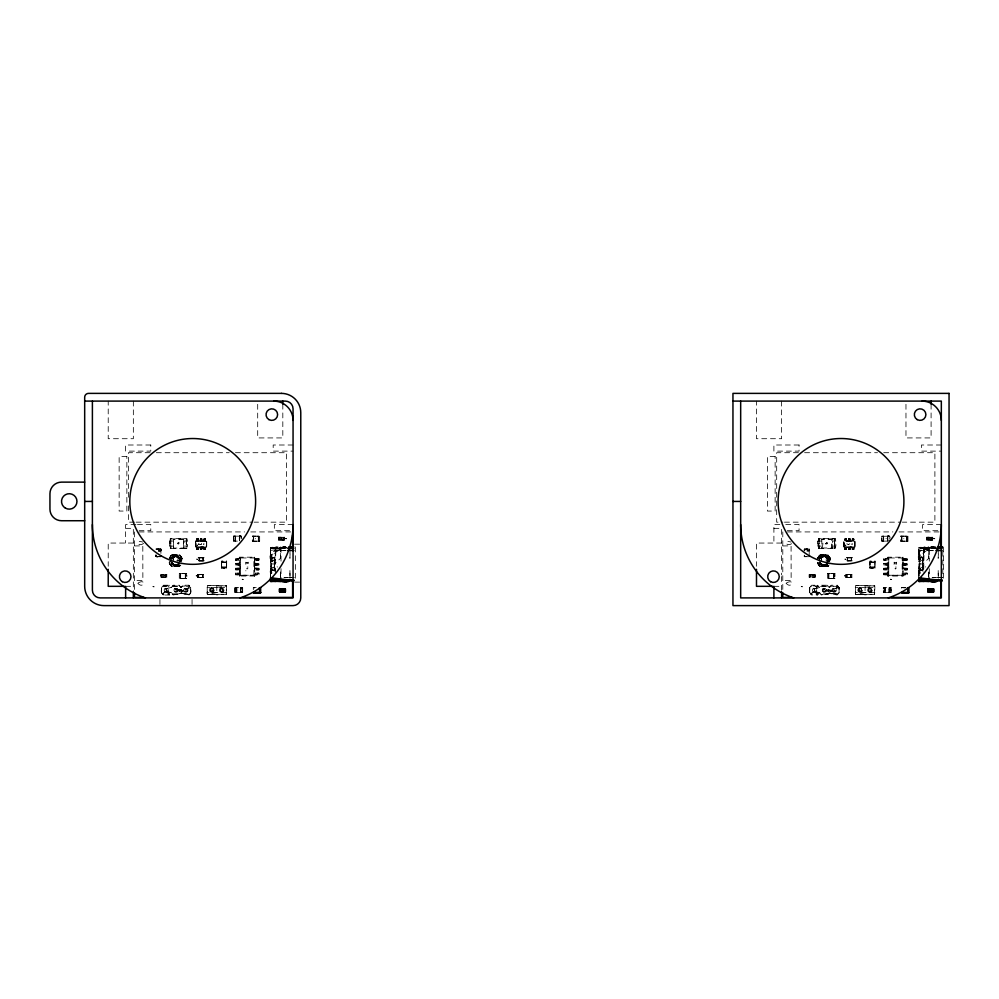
<?xml version="1.0" encoding="UTF-8"?>
<svg xmlns="http://www.w3.org/2000/svg" width="999" height="999" viewBox="0 0 999 999"><rect width="100%" height="100%" fill="white"/><g stroke="black" fill="none" stroke-linecap="round" stroke-linejoin="round"><path stroke-width="0.75" stroke-dasharray="5 3.75" d="M165.797 577.31L165.797 574.525L165.797 577.31L161.925 577.31L161.938 574.525L165.797 574.525M173.302 560.764L172.14 554.982L169.855 557.23M186.963 541.046L186.938 538.561L170.317 538.561L173.539 539.123L173.651 547.989L170.317 548.588L186.925 548.588L186.963 546.091M195.542 547.115L195.542 541.008L206.681 541.008L206.681 547.115L195.542 547.127L195.542 541.008L206.681 541.008L206.681 547.115L195.542 547.115L196.016 546.64M200.337 539.223L200.349 538.636C204.296 539.148 199.313 538.598 200.349 540.684L201.873 540.684L201.885 539.847L201.885 538.661L200.349 538.636C198.714 541.633 204.196 540.721 200.349 540.971M205.544 540.684L205.557 538.661L204.021 538.686L204.021 540.684L205.544 540.684L205.557 539.847L205.557 538.661L204.021 538.636C202.397 541.633 207.867 540.721 204.021 540.971M206.281 546.728L206.681 541.008M239.648 568.144L238.174 568.294L238.174 569.83L235.439 569.817L235.439 568.306L239.648 568.144L239.648 569.967L235.402 569.817L235.414 568.294L238.624 568.306L238.624 569.817L239.648 569.967M239.648 563.236L235.439 563.399L235.439 564.91L239.648 565.072L239.648 563.236L235.439 563.399L235.402 564.91L238.174 564.922L238.174 563.386M235.439 558.503L235.402 560.002L239.648 560.164L237.312 560.014L237.325 558.491L239.648 558.254L235.414 558.503L237.325 558.491M235.439 574.725L235.439 573.214L239.635 573.201L239.648 574.875L235.414 574.725L235.414 573.214L238.561 573.214L238.624 574.725L239.648 574.875L239.635 573.201L236.85 573.214L236.85 574.725L235.439 574.725L238.174 574.737L239.635 573.201M239.71 576.011L239.71 557.18L254.67 557.192L254.683 576.011L239.685 576.036L239.685 557.18L240.459 557.966L240.472 575.249L239.685 576.036L240.472 575.249L240.459 557.966L239.71 557.18M241.134 536.288L239.435 536.163L241.171 536.226L241.171 538.673C244.043 535.114 236.214 536.338 241.171 536.226L241.184 541.133M242.657 587.662L240.784 587.699L242.657 587.662L242.657 592.594L242.657 587.662L236.563 587.699L236.588 592.507L236.825 591.358M253.883 575.262L253.896 557.966L254.67 557.192L254.658 576.023L253.883 575.249L240.472 575.249L253.883 575.262L254.683 576.011M258.941 574.725L258.916 573.214L254.708 573.051L257.043 573.201L257.03 574.725L254.708 574.962L258.941 574.725L257.03 574.725M258.916 569.817L258.916 568.306L254.708 568.156L254.708 569.979L258.916 569.817L254.708 569.979M254.708 565.084L258.916 564.91L258.916 563.399L254.708 563.249L254.708 565.084L258.916 564.91L258.941 563.411L256.181 563.386L256.181 564.922M258.916 560.014L258.916 558.503L254.708 558.341L254.72 560.014L258.916 560.014L258.941 558.503L256.181 558.491L254.82 560.014L258.941 560.027L255.794 560.014L255.732 558.503L254.708 558.341L254.82 560.014M274.151 570.604L272.402 570.554L271.416 566.508L270.542 569.929L271.803 572.976L270.629 573.763L271.491 573.463L270.604 559.54L271.516 559.515L271.516 554.82L270.604 554.807L270.542 547.727L280.432 546.89L280.507 558.341L274.4 564.11L274.9 571.153M270.592 576.098L270.592 573.513L271.803 572.976L270.492 571.99L270.542 569.929L272.215 569.892M270.579 575.861L270.592 573.513L271.516 573.488L271.516 554.82M281.019 561.151L281.019 548.951L270.579 548.439L270.592 554.795L274.4 557.467L274.4 560.726L270.604 559.54L270.604 568.768M279.545 540.059L279.558 537.275L283.416 537.275L283.404 540.072L279.545 540.059L279.558 537.275M814.085 574.525L814.073 577.31L810.214 577.31L810.214 574.525L814.085 574.525L814.073 577.31M821.578 560.764L820.416 554.982L818.131 557.23M834.502 539.11L834.502 548.064L835.214 548.588L835.251 546.091L835.214 548.588L818.593 548.588L819.118 548.051C824.1 551.273 824.113 535.901 819.118 539.098L818.593 538.561L835.201 538.561L835.251 541.046M843.818 547.115L843.818 541.008L854.957 541.008L854.957 547.115L843.818 547.127L843.818 541.008L854.957 541.008L854.957 547.115L843.818 547.115L844.305 546.64M846.49 538.661L846.49 539.847L844.942 539.972L844.942 539.31L846.478 538.686L846.478 540.684L846.49 538.661L844.954 538.636C843.331 541.633 848.788 540.721 844.954 540.971M850.161 538.661L850.161 539.847L848.613 539.972L848.626 538.686C853.371 538.411 846.603 542.732 850.149 540.684L850.161 538.661L848.626 538.636L848.626 540.971M854.557 546.728L854.557 541.408L843.818 541.008M883.715 574.725L883.715 573.214L887.911 573.201L887.924 574.875L883.69 574.725L883.69 573.214L886.837 573.214L886.912 574.725L887.924 574.875L887.911 573.201L885.126 573.214L885.126 574.725L883.715 574.725L886.45 574.737L887.911 573.201M887.924 568.144L886.45 568.294L886.45 569.83L883.715 569.817L883.715 568.306L887.924 568.144L887.924 569.967L883.69 569.817L883.69 568.294L886.9 568.306L886.912 569.817L887.924 569.967M887.924 563.236L883.715 563.399L883.715 564.91L887.924 565.072L887.924 563.236L883.715 563.399L883.69 564.91L886.45 564.922L886.45 563.386M883.715 558.503L883.69 560.002L887.924 560.164L885.589 560.014L885.601 558.491L887.924 558.254L883.69 558.503L885.601 558.491M887.986 576.011L887.986 557.18L902.946 557.192L902.959 576.011L902.946 557.192L902.172 557.966L902.172 575.262L902.934 576.023L887.974 576.036L887.961 557.18L888.748 557.966L888.748 575.249L887.974 576.036L888.748 575.249L888.748 557.966L887.986 557.18M887.587 536.163L889.447 536.226L887.711 536.163L889.447 536.226L889.447 538.673C892.319 535.114 884.49 536.338 889.447 536.226L889.46 541.133M884.902 592.37A8.629 8.629 0 0 0 884.902 587.887L884.839 592.594L890.933 592.594L890.933 587.662C886.338 589.572 892.656 582.892 890.921 592.569L889.06 592.557M907.229 574.725L907.192 573.214L902.984 573.051L905.319 573.201L905.306 574.725L902.984 574.962L907.229 574.725L905.306 574.725M907.192 569.817L907.192 568.306L902.984 568.156L902.984 569.979L907.192 569.817L902.984 569.979M902.984 565.084L907.192 564.91L907.192 563.399L902.984 563.249L902.984 565.084L907.192 564.91L907.229 563.411L904.457 563.386L904.47 564.922M905.306 560.014L907.192 560.014L907.192 558.503L902.984 558.341L902.996 560.014L907.192 560.014L907.229 558.503L904.457 558.491L903.096 560.014L902.984 558.341L905.319 558.491L905.306 560.014L902.996 560.014M918.855 578.471L918.868 573.513L919.792 573.488L919.792 568.781L918.88 568.768L919.792 554.82L918.88 554.807L918.855 548.439L929.295 548.951L929.295 561.151M918.868 576.098L918.868 573.513L919.792 573.488L919.792 554.82M927.821 540.059L927.834 537.275L931.692 537.275L931.692 540.072L927.821 540.059L927.834 537.275M233.566 541.133L233.579 536.201L235.439 536.163L233.591 536.226L233.591 541.121L235.252 541.183L233.566 541.133L235.414 541.183M241.071 592.557L235.04 592.594L236.788 592.632L235.052 592.569L235.04 587.662L236.726 587.624L235.102 587.762L235.052 592.569L236.913 592.557M887.886 541.108L881.842 541.133L881.855 536.201L883.728 536.238M885.002 592.632L883.316 592.594L885.064 592.632L883.341 592.569L883.328 587.662L885.002 587.624L883.378 587.762L883.341 592.569L885.201 592.557M918.868 573.513L918.868 575.986M185.677 573.401L185.664 578.409L180.282 578.421L180.295 573.426L185.677 573.401L185.677 578.421M186.226 539.11L186.226 548.064L186.938 548.588L183.591 548.001L183.629 539.11L186.938 538.561L186.226 547.964M196.666 548.276L198.214 548.151L198.202 549.487L196.678 549.438C195.03 546.803 200.175 546.853 196.678 547.44L196.666 549.462L198.202 549.487L198.202 547.152M196.666 540.971L196.678 538.686L198.214 538.661L198.364 540.971L196.666 540.971L198.364 540.971M198.751 544.393L198.551 544.118M202.547 574.375L202.535 577.447L198.701 577.459L198.714 574.388L202.547 574.375L202.547 577.459L198.701 577.459L198.689 574.375L202.547 574.375L202.547 577.459M198.764 544.293L198.464 543.743M199.188 560.789L199.201 557.729L203.034 557.717L203.034 560.801L199.188 560.789L199.176 557.704L203.034 557.717L203.034 560.801L199.188 560.789L199.176 557.704M200.349 547.44C199.138 550.149 203.047 550.137 201.873 547.44L200.349 547.44L200.337 548.888L201.873 549.487C203.509 546.478 198.027 547.402 201.873 547.152M203.022 560.789L203.034 557.717M204.008 548.276L205.557 548.151L205.544 549.487L204.021 549.438C202.372 546.803 207.517 546.853 204.021 547.44L204.008 549.462L205.544 549.487L205.544 547.152M253.296 541.183L253.309 536.176L258.704 536.163L258.704 541.183L253.296 541.183L253.296 536.163M258.679 541.171L258.704 536.163M270.579 578.471L270.592 573.513L270.692 575.824M828.558 578.421L828.571 573.426L833.953 573.401L833.953 578.421L828.558 578.421L828.558 573.401M834.502 547.964L835.201 538.561L831.905 539.11L831.867 548.001L835.214 548.588M833.94 578.409L833.953 573.401M819.692 587.537L818.431 586.388L810.751 586.388L809.689 587.537L809.739 592.694L810.751 593.868L814.734 591.108L819.692 592.719L821.428 595.029L829.295 593.344L838.036 593.868L839.048 592.694L839.073 587.562L837.162 585.227L831.23 585.227L829.295 587.624L827.372 585.227L821.428 585.227L819.692 587.537L813.361 588.898L813.361 591.358L811.051 594.255L811.625 595.029L817.569 595.029L819.305 592.719L820.554 593.868L828.233 593.868M844.942 548.276L846.49 548.151L846.478 549.487L844.954 549.438C843.306 546.803 848.451 546.853 844.954 547.44L844.942 549.462L846.478 549.487L846.478 547.152M846.852 543.706L846.927 544.03M846.977 577.459L846.99 574.388L850.823 574.375L850.823 577.459L846.977 577.459L846.965 574.375L850.823 574.375L850.823 577.459L846.977 577.459L846.965 574.375M847.464 560.789L847.477 557.729L851.31 557.717L851.323 560.801L847.464 560.789L847.464 557.704L851.31 557.717L851.323 560.801L847.464 560.789L847.464 557.704M848.613 548.276L850.161 548.151L850.149 549.487L848.626 549.438C846.977 546.803 852.122 546.853 848.626 547.44L848.613 549.462L850.149 549.487L850.149 547.152M850.811 577.447L850.823 574.375M851.298 560.789L851.31 557.717M852.297 548.276L853.833 548.151L853.82 549.487L852.297 549.438C850.649 546.803 855.793 546.853 852.297 547.44L852.284 549.462L853.82 549.487L853.833 547.152M852.297 540.971L852.297 538.686L853.833 538.661L853.983 540.971L852.297 540.971L853.983 540.971L852.297 540.684L852.284 539.223M901.573 541.183L901.597 536.176L906.98 536.163L906.98 541.183L901.573 541.183L901.573 536.163M906.955 541.171L906.98 536.163M270.592 575.986L270.604 573.501M178.259 589.56L177.685 591.096L178.259 589.56L178.996 591.096L177.984 590.446L178.259 589.56L177.535 591.096L178.259 589.86M199.8 544.205L200.487 544.592L199.862 544.418M240.784 592.557L242.632 592.569L242.607 587.737L240.909 587.624L242.632 587.674L240.971 587.624M270.741 554.57L271.803 555.232L270.542 556.855L272.34 557.754L272.302 561.438L271.353 560.976L270.542 556.855L271.803 555.232L270.492 554.283L270.542 547.727L286.051 547.24M826.548 589.56L825.811 591.096L826.548 589.56L825.961 591.096L826.548 589.56L827.272 591.096L826.26 590.446M848.076 544.205L848.763 544.592L847.427 544.08M890.846 592.532L890.883 587.737M919.018 554.57L920.079 555.232L918.818 556.855L920.616 557.754L920.579 561.438L919.629 560.976L918.818 556.855L920.079 555.232L918.78 554.283L918.83 547.727L928.708 546.89L928.783 558.341L922.689 564.11L923.176 571.153M198.202 540.684L198.214 538.661L196.666 539.31L196.678 540.684L198.202 540.684L198.214 538.661L198.214 539.847L196.666 539.972L196.666 539.223M205.544 549.487L205.544 547.44L204.021 547.44M237.325 568.294L237.312 569.83L238.624 569.817M237.325 563.399L237.312 564.922L239.648 565.072M257.03 569.83L257.043 568.294L254.708 568.156M257.03 564.922L257.043 563.399L254.708 563.249M257.03 560.014L257.043 558.491L255.732 558.503M839.073 587.562L839.098 592.719L839.098 587.537L832.966 588.898L832.966 591.358L835.426 591.358L835.426 588.898L837.162 585.227L838.036 586.388L835.426 588.898L832.966 588.898L839.098 587.537M848.613 539.223L848.626 540.684L850.311 540.971L848.626 540.047L848.626 540.921L850.161 540.184M853.82 549.487L853.833 547.44L852.297 547.44M885.601 568.294L885.589 569.83L886.912 569.817M885.601 563.399L885.589 564.922L887.924 565.072M905.306 569.83L905.319 568.294L902.984 568.156M905.306 564.922L905.319 563.399L902.984 563.249M196.678 538.686L198.202 539.235M237.325 573.176L237.312 574.725L238.624 574.725M821.428 541.046L817.869 541.046L817.819 546.091L821.428 546.091M828.321 561.301L826.673 556.743L823.164 555.894L819.767 557.991M844.954 538.686L844.954 540.684L846.64 540.971L844.942 540.047L844.954 540.921L846.49 540.184M853.833 539.235L852.297 538.686L852.297 539.972L853.833 539.847L853.833 538.661L853.833 540.684L853.833 539.235L852.309 539.235M885.601 573.176L885.589 574.725L886.912 574.725M280.419 577.472L280.507 569.967M290.035 548.838L289.91 558.341L290.16 551.411M928.695 577.472L928.783 569.967M938.311 548.838L938.186 558.341L938.436 551.411M172.715 594.455L179.67 594.255L180.594 593.019L189.76 593.868L190.772 592.694L190.797 587.562L188.886 585.227L182.942 585.227L181.019 587.624L179.083 585.227L173.152 585.227L171.416 587.537L169.293 585.227L163.349 585.227L161.613 587.537L161.413 592.719L163.349 595.029L169.293 595.029L171.029 592.719L173.152 595.029L181.019 593.344L189.323 594.455L181.019 593.344L173.152 595.029M280.407 576.935L280.482 571.366M809.764 587.562L809.689 592.719L811.625 595.029C808.666 592.619 808.541 587.612 811.625 585.227L817.569 585.227L818.144 586.001L811.188 585.801M928.683 576.935L928.77 571.366M170.267 541.046L170.305 538.561L171.016 547.877L170.317 548.576L170.317 538.561M200.349 539.36L201.885 539.847M216.795 587.375L226.498 585.926L207.342 585.402L207.342 594.505L226.323 594.318L226.598 587.375L226.398 585.626L207.255 585.589L207.18 594.28L226.323 594.318M226.249 594.505L226.398 585.626M865.072 587.375L874.774 585.926L855.619 585.402L855.619 594.505L874.6 594.318L874.874 587.375L874.674 585.626L855.531 585.589L855.469 594.28L874.6 594.318M874.525 594.505L874.674 585.626M210.752 591.033L213.249 591.308L210.539 591.308L210.539 588.598L213.249 588.598L213.249 591.308C208.466 593.069 212.899 586.201 206.993 587.375L226.598 587.375M212.987 591.108L213.249 588.598L210.539 588.598M220.554 591.033L220.342 588.598L220.342 591.308L223.039 591.308L223.039 588.598L220.342 588.598L220.542 591.046L223.039 591.308L220.342 591.308L222.839 591.133L223.039 588.598L222.789 591.108M859.028 591.033L861.525 591.308L858.815 591.308L858.815 588.598L861.525 588.598L861.525 591.308C856.742 593.069 861.175 586.201 855.269 587.375L874.874 587.375M859.202 588.985L859.028 591.046L861.313 591.133L861.525 588.598L858.815 588.598M871.066 588.811L871.116 591.133C867.057 593.881 869.43 584.715 868.618 591.308L871.328 591.308L871.328 588.598L869.005 588.985C872.402 586.55 872.239 593.493 868.818 591.046L869.005 588.985M920.491 569.892L918.83 569.929L920.079 572.976L918.905 573.763L920.079 572.976L918.78 571.99L919.692 566.508L920.678 570.554L922.689 570.441L922.676 558.004L918.818 556.855L920.579 561.438L918.905 561.488L920.616 557.754L922.664 557.942M804.245 550.948L804.307 549.088L809.215 549.075L809.19 555.107M205.557 539.847L204.008 539.972L204.008 539.223M883.728 541.108L881.842 541.133M239.598 536.426A8.629 8.629 0 0 0 239.598 540.909L239.66 536.213L241.184 536.201L239.348 536.163M240.784 592.632L242.657 592.594C239.897 593.781 239.872 586.488 242.632 587.674M887.886 536.426A8.641 8.641 0 0 0 887.886 540.909L887.924 536.301M889.06 592.632L890.933 592.594C888.173 593.768 888.148 586.475 890.933 587.662L889.06 587.624L890.921 587.674M274.388 557.942L272.34 557.754L270.617 561.488L271.441 558.628L270.542 556.855L274.4 558.004M918.905 561.488L919.717 558.628M245.816 564.36L245.841 564.06M270.604 554.807L270.579 548.439L281.019 548.988L271.516 554.895L270.604 554.807L270.741 551.323L275.761 551.323L275.824 548.863L270.579 548.576L270.567 554.408M894.093 564.36L894.13 564.06M919.892 569.53C919.929 579.907 915.009 564.722 922.689 570.117L922.689 563.96L919.792 563.96L919.792 567.32L922.689 567.432L922.689 557.467L918.868 554.795L918.855 548.439L929.295 548.988L919.792 554.895L918.88 554.807L918.855 548.439L929.295 548.951L918.855 550.412M171.491 557.991L175.562 555.781L179.545 557.667L180.532 560.639L182.08 558.965L180.032 555.257L171.678 555.082L169.218 558.341L171.478 555.144L179.808 555.169L182.018 558.453L180.782 561.063L182.018 558.229L179.108 554.969L172.14 554.982L170.417 556.418M199.151 544.08L199.151 543.968M818.268 557.317L819.767 555.144L828.084 555.169L830.256 559.115L829.058 561.063L830.294 558.229L827.384 554.969L820.416 554.982L818.693 556.418M918.868 554.795L919.018 551.323L924.038 551.323L924.1 548.863L923.688 573.114M196.666 548.888L198.214 548.901L198.202 547.44L196.678 547.44M204.021 548.888L205.557 548.888M844.954 548.888L846.49 548.901L846.478 547.44L844.954 547.44M848.626 548.888L850.161 548.901L850.149 547.44L848.626 547.44M850.149 539.348L848.626 539.36M852.297 548.888L853.833 548.888M817.894 557.654L819.954 555.082L827.484 555.207A6.581 6.581 0 0 1 830.094 558.503L830.032 558.416M203.409 544.293L203.958 543.631L203.896 544.517M852.172 544.517L852.234 543.631L851.685 544.293M896.215 564.572L895.878 564.085M236.85 564.91L236.95 563.399L238.624 563.399L238.624 564.91M238.174 568.294L236.95 568.306L236.85 569.817L235.439 569.817M257.405 560.002L257.505 558.503M255.732 563.399L255.732 564.91L257.405 564.91L257.505 563.399L258.941 563.411M257.405 569.817L257.505 568.306L258.941 568.306L258.941 569.83L255.732 569.817L255.732 568.306M885.126 564.91L885.239 563.399L886.9 563.399L886.912 564.91M886.45 568.294L885.239 568.306L885.126 569.817L883.715 569.817M904.008 558.503L904.07 560.014L905.681 560.002L905.781 558.503M904.008 563.399L904.008 564.91L905.681 564.91L905.781 563.399L907.192 563.399M905.681 569.817L905.781 568.306L907.229 568.306L907.217 569.83L904.008 569.817L904.008 568.306M180.782 561.063L181.955 558.441L179.108 554.969M829.058 561.063L830.231 558.441L827.384 554.969L830.356 558.965C828.596 563.186 826.036 551.473 820.891 556.88L819.417 558.99M177.435 543.431C177.073 543.294 177.822 543.743 177.385 543.831M275.249 554.195L275.886 548.039L270.617 547.502L275.874 546.89L274.4 564.11L275.012 571.266M825.711 543.431C825.062 542.944 826.523 543.931 825.574 543.918M923.538 554.195L924.162 548.039L918.893 547.502L924.15 546.89L922.689 564.11L923.288 571.266M210.926 588.985L210.739 591.046L213.037 591.133L212.987 588.811M275.412 573.114L275.824 548.863L281.019 548.951L270.567 550.412L286.051 550.486M201.498 544.38L201.748 544.018M849.774 544.38L849.749 543.543M171.141 558.99L172.602 556.88L176.398 556.006L178.396 556.743L179.608 558.503L180.045 561.301L179.296 557.367C177.397 554.645 172.477 556.143 171.778 557.604C174.338 554.233 180.307 555.993 180.544 560.227L178.047 556.368L179.595 557.742L180.507 561.201M828.308 561.376L827.572 557.367C825.674 554.645 820.753 556.143 820.054 557.604C822.614 554.233 828.583 555.993 828.82 560.227L826.323 556.368L827.871 557.742L828.783 561.201M245.816 570.566L245.879 570.904M828.046 566.308L819.729 566.271L817.582 562.325L818.318 564.547L820.416 566.483L827.397 566.47L829.17 564.959M179.196 590.347C181.381 588.274 179.221 591.995 179.508 590.996M827.472 590.347C829.657 588.274 827.497 591.995 827.784 590.996M197.552 545.117L196.965 545.866M845.241 545.866L845.117 545.054L846.016 545.267L845.017 545.329M160.964 577.385L160.964 574.45L161.713 574.487L161.713 577.347L160.964 577.385L160.964 574.45M161.938 574.525L166.771 574.45L166.771 577.385L161.713 577.347M278.584 540.147L278.584 537.2L284.39 537.2L284.39 540.147L278.584 540.147L278.783 538.174M809.24 577.385L809.24 574.45L815.047 574.45L815.047 577.385L809.24 577.385L809.24 574.45M926.86 540.147L926.86 537.2L932.666 537.2L932.666 540.147L926.86 540.147L926.86 537.2M235.14 536.376L235.102 541.096L235.127 536.263L233.579 536.201L233.654 541.058M271.803 563.136L271.803 563.024M883.416 540.958L883.366 536.213L881.855 536.201L881.867 541.121L883.591 541.183L881.867 541.121M920.091 563.211L920.079 563.024M280.507 558.341L280.382 548.001L275.949 547.764L274.4 564.11L277.46 567.057M928.783 558.341L928.658 548.001L924.225 547.764L922.689 564.11L925.736 567.057M220.342 590.284L220.379 589.485M275.374 553.746L275.761 551.323L274.213 554.832L274.213 573.476M923.65 553.746L924.038 551.323L922.489 554.832L922.489 573.476M183.192 589.972L183.117 591.083L182.043 590.721L183.117 591.083L183.429 590.322L182.218 591.058M831.468 589.972L831.393 591.083L830.319 590.721L831.393 591.083L831.705 590.322L830.494 591.058M180.07 589.572L180.457 591.096L179.258 590.809L180.457 589.56M828.346 589.572L828.733 591.096L827.534 590.809L828.733 589.56M241.171 536.226L239.66 536.213L239.66 541.133L235.152 541.108L235.09 536.213L233.591 536.226L235.314 536.163L233.629 536.313M236.726 591.957L236.563 587.662L236.825 588.898M240.971 588.299L240.796 589.51C241.97 584.153 238.948 594.442 242.632 592.569M883.528 541.183L883.366 536.213L881.867 536.226L881.93 541.058M887.786 536.838L887.949 541.133M884.877 592.469L884.839 587.674L883.328 587.662L883.403 592.519L885.151 592.632L883.341 592.569L884.877 592.532L884.877 587.787M884.877 587.724L883.328 587.662L889.41 587.699L889.247 592.632M239.51 536.838L239.335 538.049L239.635 536.301M889.247 588.299L889.073 589.51L889.372 587.787A8.641 8.641 0 0 0 889.347 592.37M180.457 591.096L179.258 590.809L179.395 590.034M828.733 591.096L827.534 590.809L827.671 590.034M197.677 545.579L197.203 544.967M270.392 558.366L271.516 556.056L270.392 558.366L271.516 558.366L270.629 557.205M270.392 572.252L271.516 569.942L270.392 572.252L271.516 572.252L270.629 571.103M918.668 558.366L919.792 556.056L918.668 558.366L919.792 558.366L918.905 557.205M918.668 572.252L919.792 569.942L918.668 572.252L919.792 572.252L918.905 571.103M286.351 548.239L283.466 548.051L283.479 546.89L285.789 547.252M931.642 547.452L935.339 547.477L931.755 548.039L931.755 546.89L935.214 547.44L932.204 548.226L935.339 547.914M166.771 577.385L166.771 574.45M284.39 540.147L284.39 537.2M815.047 577.385L815.047 574.45M932.666 540.147L932.666 537.2M271.491 573.463L270.492 571.99L271.516 563.96L274.4 563.96L274.4 570.117L271.516 569.655M919.779 573.463L918.78 571.99L919.692 566.508M182.293 590.921L183.292 590.334M830.569 590.921L831.568 590.334M236.626 592.37L236.613 592.419A8.629 8.629 0 0 0 236.626 587.887L235.04 587.662L236.788 587.624L235.04 587.662L235.127 592.519L236.563 592.594L236.726 588.299M883.403 541.008L883.403 536.263M825.961 556.193L828.483 558.703L828.808 560.963L827.484 558.141L824.462 556.206L820.279 558.254L820.891 556.88L819.967 558.728M222.015 566.957L221.641 568.306L226.648 568.306L226.648 560.976L221.641 560.976L221.641 568.306L221.641 560.976L222.015 562.325M226.261 562.325L226.648 560.976L226.648 568.306L226.261 566.957M870.304 566.957L869.917 568.306L874.937 568.306L874.937 560.976L869.917 560.976L869.917 568.306L869.917 560.976L870.304 562.325M874.55 562.325L874.937 560.976L874.937 568.306L874.55 566.957M887.949 536.201L881.905 536.313M210.539 590.459L210.539 589.847M858.815 590.459L858.815 589.847M271.353 560.976L272.34 557.754L274.325 557.754L274.338 570.529L272.327 570.504L270.492 571.99M919.629 560.976L920.616 557.754L922.601 557.754L922.614 570.529L920.603 570.504L918.78 571.99M885.888 538.498L886.363 538.611M180.207 558.703L178.796 556.967L174.813 555.894L172.677 556.868L171.766 558.591L172.602 556.88L171.94 558.204L176.186 556.206L179.246 558.254L180.544 561.038L180.207 558.703L177.685 556.193M820.042 558.591L820.966 556.868L823.101 555.894L827.871 557.742M903.571 538.748L903.933 538.761M255.294 538.723L255.657 538.761M178.559 543.806L178.084 542.707L178.559 543.806L179.033 542.707L178.609 544.068M826.835 543.806L826.373 542.707L826.835 543.806L827.309 542.707L826.885 544.068M889.385 592.507L889.147 591.358M181.306 560.764L178.684 560.402L181.955 560.739M829.582 560.764L826.96 560.402L830.231 560.739M180.844 560.501L181.169 559.727C183.479 558.541 180.332 555.869 179.171 554.982L171.678 555.082L169.605 557.654M829.12 560.501L830.356 558.965L828.321 555.257L819.954 555.082L817.494 558.341M171.041 559.203L171.778 557.604M819.317 559.203L821.865 556.181L823.838 555.781M169.293 595.029L167.557 591.358L167.557 588.898L169.293 585.227M815.833 588.898L817.569 585.227L819.305 587.537L813.361 588.898L815.833 588.898L815.833 591.358L817.569 595.029M196.666 549.462L196.516 547.152M204.008 549.462L203.858 547.152M844.942 549.462L844.792 547.152M848.613 549.462L848.463 547.152M852.284 549.462L852.135 547.152M143.606 543.406C137.825 547.727 134.902 539.448 142.72 542.045M181.169 559.727L180.644 560.726L181.868 560.551L180.557 560.576L181.593 560.564M829.445 559.727L828.92 560.726L830.144 560.551L828.833 560.576L829.869 560.564M171.641 558.953L172.877 556.668L174.7 555.881M819.917 558.953L821.153 556.668L822.976 555.881M170.28 560.489L171.89 557.592L175.562 555.781M818.556 560.489L820.167 557.592L824.063 555.719L827.334 557.13L828.783 560.077L826.098 556.281L821.353 556.518L819.455 558.553L822.364 555.981M169.98 557.817L171.478 555.182L170.105 556.805M818.256 557.817L819.754 555.182L817.706 557.604M183.379 590.609L182.592 591.133M831.655 590.609L830.868 591.133M156.006 549.075L160.926 549.088L160.989 550.824L160.939 549.075L156.006 549.075L160.889 549.163L160.901 555.107M172.877 556.668L171.553 558.753L173.077 556.518C176.96 551.673 183.192 564.273 179.058 557.13L177.81 556.281L173.077 556.518L171.179 558.553L174.001 556.368M821.153 556.668L819.842 558.753L822.277 556.368M271.353 573.663L271.803 572.976M919.642 573.663L920.079 572.976M177.385 560.302L176.723 560.839M166.571 575.412L166.571 576.423M278.783 539.173L278.584 537.2M809.44 576.423L809.44 575.412M814.847 575.412L814.847 576.423M190.622 592.719C190.334 580.344 192.807 593.269 188.886 595.029L180.594 593.019M827.372 585.227L829.295 587.624L831.23 585.227M828.87 593.019L837.599 594.455L828.87 593.019L827.946 594.255L821.428 595.029M839.048 592.694L837.162 595.029L829.295 593.344L827.946 594.255L820.991 594.455M179.083 585.227L181.019 587.624L182.942 585.227M171.716 563.861L173.701 565.359L176.086 565.659L179.083 563.998L174.4 565.234L171.291 562.937L175.062 565.671L179.008 564.348M819.679 562.537L821.103 564.672L820.304 564.123L819.567 562.937L822.676 565.234L827.372 563.998L823.338 565.671L819.655 563.211L821.103 564.672L824.737 565.621L827.297 564.348M821.927 547.989L831.992 548.001L831.905 539.11L821.927 539.148L831.905 539.11M183.629 548.101L183.629 539.11L173.651 539.148L173.539 548.064L186.401 548.051L186.401 539.098M179.87 563.061L178.184 565.084L173.701 565.359L178.184 565.084L179.895 563.261M828.146 563.061L826.46 565.084C820.753 565.384 827.409 566.296 828.171 563.261M180.045 565.821L179.121 566.47L180.894 564.959M161.089 576.448L161.164 575.412M284.265 538.136L284.265 539.198M928.321 538.136L928.321 539.21L926.985 539.198L926.985 538.136M932.542 538.136L932.542 539.198M163.349 595.029C160.839 593.019 160.177 588.636 162.475 586.388L170.155 586.388M181.019 587.624L182.243 586.176L189.323 585.801M829.295 587.624L830.519 586.176L838.036 586.388L830.519 586.176M181.905 559.165L180.782 560.451L182.018 558.229M830.181 559.165L829.07 560.451L830.294 558.229M171.403 562.537L172.827 564.672L171.366 563.211L172.827 564.672L176.461 565.621L179.832 562.812M821.528 565.059L819.804 563.561L823.388 565.521C831.63 563.124 821.041 568.031 819.804 563.448C821.653 566.62 826.61 566.196 828.109 562.812M169.218 562.487L170.08 561.725L169.218 562.487L169.705 563.998L172.04 566.246A6.581 6.581 0 0 1 169.443 562.949L169.705 562.25M172.39 564.11L171.928 563.161L175.637 565.596L178.184 565.084L174.8 565.634L171.528 563.448L173.239 565.059L176.448 565.609L179.745 563.448L177.859 565.009M828.021 563.448L826.56 564.972L823.076 565.634L819.592 563.049L824.2 565.197L827.01 563.861L823.913 565.084L820.204 563.249L824.362 565.659L826.385 565.059L822.502 564.922L820.204 563.249L820.766 564.135M181.943 559.128L180.881 560.202L181.518 562.012M830.219 559.128L829.158 560.202L829.794 562.012M902.946 557.192L902.172 557.966L888.735 557.966M254.645 557.205L253.883 557.966L240.459 557.966M791.645 543.731C785.714 547.215 783.516 539.622 790.996 542.045M918.88 568.768L918.88 559.54L922.689 560.726M174.887 556.393L176.398 556.006L171.89 557.592L175.774 555.869L177.635 556.356L179.77 558.466L180.107 561.163L179.907 559.715L176.186 556.206L172.502 557.654L176.835 556.193C184.54 564.472 179.733 557.829 176.099 555.794M828.483 558.703L825.087 556.106L820.778 557.654L824.462 556.206L828.296 559.802L828.383 561.163L828.059 558.466L825.923 556.356L821.478 556.53M162.475 593.868L166.321 591.108L171.416 592.719M189.76 586.388L187.15 588.898L184.678 588.898L184.678 591.358L187.15 591.358L187.15 588.898L188.886 585.227L189.76 586.388L182.243 586.176M161.925 577.31L165.672 577.185M279.683 537.412L283.416 537.275M810.214 577.31L810.339 574.65L813.948 574.65M927.959 537.412L931.692 537.275M171.491 557.942L172.677 556.868M819.779 557.942L820.966 556.868M170.28 561.55L169.231 562.999L171.441 566.271L180.082 566.146L171.216 566.196L169.343 562.499M172.752 564.248L175.1 565.521L178.646 564.61L176.823 565.534L173.414 565.147L171.316 563.049L174.488 564.959L176.773 564.959L179.783 562.25L179.895 558.903L179.92 561.7L179.246 558.254L175.836 556.356L179.208 558.141L180.432 560.851M823.076 565.634L819.592 563.049L822.764 564.959L825.049 564.959L828.071 562.25L828.171 558.903L828.196 561.7L828.183 559.715L825.961 556.68L823.164 556.393L820.167 557.592L825.199 555.968L827.459 557.529L828.808 560.639A1.736 1.736 0 0 1 829.832 559.203L829.832 557.454L827.459 554.982M172.839 557.33L172.078 557.979L176.361 556.406L178.933 557.854L180.12 560.726L179.608 558.503M821.116 557.33L820.366 557.979L824.637 556.406L827.222 557.854L828.396 560.726L827.884 558.503L824.387 555.794M175.062 565.671L178.958 563.598M823.338 565.671L827.234 563.598M173.239 565.059L171.528 563.561L174.8 565.634L178.646 564.61M826.136 565.009L827.996 563.548M172.29 558.666L175.399 556.243L178.509 557.442L179.982 560.027M820.566 558.666L823.688 556.243L826.785 557.442L828.258 560.027M176.361 556.406L173.913 556.705L171.94 558.204C174.238 555.332 178.471 556.081 179.895 559.215L179.77 558.466M828.72 560.851L827.484 558.141L824.113 556.356L824.687 556.006L820.216 558.204C822.514 555.332 826.747 556.081 828.171 559.215L824.512 556.356L820.541 557.654L824.525 555.769M240.971 538.211L241.721 538.224M889.247 538.211L889.997 538.224M201.611 544.13L201.473 543.543M819.292 548.064L818.593 548.576L818.593 538.561L819.292 547.877M172.34 564.46L171.291 562.937L172.565 564.497L176.573 565.459L178.896 563.786M820.616 564.46L819.567 562.937L820.841 564.497L824.849 565.459L827.172 563.786M179.645 565.933L179.208 566.246A6.581 6.581 0 0 0 180.057 565.584M827.921 565.933L819.492 566.196L817.981 562.25M827.397 566.47L828.321 565.821M173.289 556.318L175.674 555.968L178.871 557.167L175.549 556.306L172.365 557.767L176.249 555.769M820.654 557.767L822.514 556.48M173.913 556.705L172.39 557.754L174.226 556.48M820.666 557.754L822.189 556.705M185.29 578.034L186.651 578.421L179.308 578.421L179.308 573.401L186.651 573.401L186.651 578.421L179.308 578.421L180.657 578.034M180.657 573.788L179.308 573.401L186.651 573.401L185.29 573.788M253.684 536.55L252.335 536.163L259.665 536.163L259.665 541.183L252.335 541.183L252.335 536.163L259.665 536.163L258.316 536.55M258.316 540.796L259.665 541.183L252.335 541.183L253.684 540.796M833.578 578.034L834.927 578.421L827.584 578.421L827.584 573.401L834.927 573.401L834.927 578.421L827.584 578.421L828.945 578.034M828.945 573.788L827.584 573.401L834.927 573.401L833.578 573.788M901.96 536.55L900.611 536.163L907.941 536.163L907.941 541.183L900.611 541.183L900.611 536.163L907.941 536.163L906.592 536.55M906.592 540.796L907.941 541.183L900.611 541.183L901.96 540.796M177.023 564.91L178.734 563.798L177.023 564.91L173.227 564.51M170.742 556.043L172.04 555.207L180.032 555.257L181.556 559.203A1.736 1.736 0 0 0 180.657 560.726L179.183 557.529L176.923 555.968L171.89 557.592M819.018 556.043L820.316 555.207L828.321 555.257M173.202 556.53L174.088 555.981M179.083 563.998L176.448 565.609L174.4 565.234L177.397 564.71L176.224 565.122M827.372 563.998L824.724 565.609L822.676 565.234L825.299 564.91M174.912 555.931L171.766 557.779L174.912 555.931L179.595 557.742M823.188 555.931L820.042 557.779L821.752 556.231C825.199 552.659 830.519 563.286 827.884 558.503M158.491 556.618C155.195 559.04 156.031 552.509 156.006 556.68L160.939 556.693L156.031 556.668L156.106 555.144M809.215 556.693L804.295 556.68L804.332 555.157L804.295 556.68L806.767 556.618L804.307 556.668L804.245 554.845M826.922 564.61L823.513 565.559L820.004 563.861M178.334 564.672L175.237 565.559L171.928 563.249L175.237 565.559L178.109 564.423M826.61 564.672L823.388 565.521L821.028 564.248M177.697 564.947L174.438 565.584M825.973 564.947L822.714 565.584M179.57 589.835L180.32 589.71M827.846 589.835L828.596 589.71M176.336 565.059L175.237 565.559L177.822 564.522L174.226 564.922M824.612 565.059L822.502 564.922M286.363 547.24L270.542 547.727L280.619 547.927L282.567 546.89L287.262 546.89L283.928 546.316L283.466 548.051L287.063 547.477L283.366 547.452M918.843 554.408L918.83 547.727L928.895 547.927L930.843 546.89L936.812 546.89M175.674 555.968L173.801 556.73L176.224 556.356M820.753 563.161L822.764 564.959L826.697 564.173L828.296 559.802L826.136 556.83L827.147 557.167L823.963 555.968L822.077 556.73L824.512 556.356M826.385 564.423L821.977 565.359L823.913 565.596L821.503 564.51M171.029 592.719L166.458 591.108L165.085 591.358L169.718 594.455L162.762 594.255L165.085 591.358L165.085 588.898L171.029 587.537M167.557 588.898L165.085 588.898L171.416 587.537M824.5 565.122L825.686 564.71L822.876 564.934L823.388 565.521M178.322 564.86L176.373 565.509L172.515 564.01M826.598 564.86L824.65 565.509L820.791 564.01M240.971 592.632L240.871 591.358M235.252 536.163L239.51 536.163M160.851 550.624L160.939 549.075L160.989 550.911L160.939 549.075L160.989 550.749L158.479 550.948A8.629 8.629 0 0 0 160.714 550.661L159.703 550.861M846.578 577.272L845.928 577.459L845.928 574.375L851.872 574.375L851.872 577.459L845.928 577.459L851.872 577.459L846.578 577.459M203.421 560.801L198.139 560.801L198.139 557.704L204.083 557.704L204.083 560.801L198.139 560.801L204.083 560.801M198.302 577.272L197.652 577.459L197.652 574.375L203.596 574.375L203.596 577.459L197.652 577.459L203.596 577.459L198.302 577.459M851.71 560.601L846.415 560.801L846.415 557.704L852.359 557.704L852.359 560.801L846.415 560.801L851.136 560.751M807.979 550.861L809.227 550.586L809.215 549.075L804.307 549.088L804.245 550.749L804.307 549.088L809.215 549.075L809.265 550.911L809.215 549.075L809.265 550.749L806.755 550.948A8.629 8.629 0 0 0 808.99 550.661L807.117 550.948M823.164 556.393L824.637 556.406M160.939 550.599L158.841 550.948M176.573 565.459L177.71 565.222M824.849 565.459L825.998 565.222M176.111 589.148L177.347 588.898L177.347 591.358L174.887 591.358L174.887 588.898L177.347 588.898L174.887 588.898L176.111 589.148L176.111 591.108L174.887 591.358L177.347 591.358L176.111 591.108M185.914 591.108L184.678 591.358L187.15 591.358L185.914 591.108L185.914 589.148M226.598 592.544L206.993 592.544L207.342 594.505L216.795 592.544M819.305 592.719L814.597 591.108L813.361 591.358L818.006 594.455L811.051 594.255M824.4 591.108L823.164 591.358L823.164 588.898L825.636 588.898L825.636 591.358L823.164 591.358L825.636 591.358L824.4 591.108L824.4 589.148L825.636 588.898L823.164 588.898L824.262 589.148L824.537 591.108M834.19 591.108L832.966 591.358L835.426 591.358L834.19 591.108L834.19 589.148M874.874 592.544L855.269 592.544L855.619 594.505L865.072 592.544M270.741 559.677L271.516 559.515M919.018 559.677L919.792 559.515M175.699 565.084L177.347 564.772L175.487 565.334L173.589 564.635L171.716 562.687L174.525 565.284L175.699 565.084L172.44 563.723L171.166 561.825L172.565 564.497L172.44 563.723L174.326 565.109M823.975 565.084L825.624 564.772L823.775 565.334L821.865 564.635L819.992 562.687L822.801 565.284L823.975 565.084L820.716 563.723L819.455 561.825L820.841 564.497L820.716 563.723L822.602 565.109M185.777 589.148L190.797 587.562L184.678 588.898L185.777 589.148L186.051 591.108M203.034 557.904L204.083 557.704L198.139 557.704L203.421 557.704M202.547 574.562L203.596 574.375L197.652 574.375L202.934 574.375M851.323 557.904L852.359 557.704L846.415 557.704L851.71 557.704M850.823 574.562L851.872 574.375L845.928 574.375L851.21 574.375M883.378 536.238L881.867 536.226M286.938 547.44L283.479 548.039L283.479 546.89L285.976 547.302M160.315 550.749L158.479 550.948M808.591 550.749L806.755 550.948M821.565 556.318L823.963 555.968M161.488 587.562L161.613 592.719M270.629 556.018L271.278 555.943M918.905 556.018L919.555 555.943M220.729 588.985L222.789 588.811M200.337 548.276L201.885 548.151L201.885 548.901L200.349 548.776M183.629 539.11L173.651 539.148M233.591 536.226L235.439 536.163M160.901 550.948L160.939 549.075M934.639 547.24L918.83 547.727L924.162 548.039L924.15 546.89L928.708 546.89L928.658 548.751L924.225 548.788M935.888 548.239L918.83 547.727L935.888 547.19M207.342 594.505L217.957 594.855M855.619 594.505L866.233 594.855M270.617 561.488L272.302 561.438L271.441 558.628M294.33 577.397L283.978 577.597L291.371 577.472M942.606 577.397L932.254 577.597L939.647 577.472M275.949 548.788L280.382 548.751L280.432 546.89L275.874 546.89L275.886 548.039L270.542 547.727L285.564 547.989M204.021 539.36L205.557 538.661L205.707 540.971M902.572 587.637L905.269 587.624M293.057 445.005L273.189 445.005L273.189 451.123L293.057 451.123M941.333 445.005L921.465 445.005L921.465 451.123L941.333 451.123M150.112 452.709L128.409 452.709L128.409 497.477M156.319 452.709L229.221 452.709M235.427 452.709L286.613 452.709L286.613 522.165L254.046 522.165M798.401 452.709L776.685 452.709L776.685 522.165L782.891 522.165M804.595 452.709L877.497 452.709M883.703 452.709L934.889 452.709L934.889 522.165L902.322 522.165M134.603 522.165L128.409 522.165L128.409 505.194M136.164 522.165L252.485 522.165M784.44 522.165L900.773 522.165M135.976 524.575L125.624 524.575L125.624 543.056M137.462 524.575L150.787 524.575L150.787 530.694L139.148 530.694M293.057 524.575L274.35 524.575L274.35 530.694L293.057 530.694M779.819 524.575L773.9 524.575L773.9 543.056M785.738 524.575L799.063 524.575L799.063 530.694L784.527 530.694M941.333 524.575L922.626 524.575L922.626 530.694L941.333 530.694M125.624 528.346L133.342 528.346L133.342 590.659M773.9 528.346L781.618 528.346L781.618 574.987M139.161 531.93L244.568 531.93M250.774 531.93L292.62 531.93M787.437 531.93L892.844 531.93M899.05 531.93L940.896 531.93M280.045 539.21L278.709 539.198L280.045 539.21L280.045 538.136M279.683 539.935L283.404 540.072M927.959 539.935L931.692 540.072M173.139 541.046L169.593 541.046L169.53 546.091L173.139 546.091M206.281 541.408L195.542 541.008L206.281 541.396M133.342 543.056L108.217 543.056L108.217 566.233M781.618 543.056L756.493 543.056L756.493 566.233M294.593 544.193L300.774 544.193M134.515 545.953L142.807 545.854L142.869 580.444L134.515 580.394M782.791 545.953L791.083 545.854L791.146 580.444L782.791 580.494M935.576 548.039L930.144 547.39L935.501 547.914M285.327 550.649L281.019 550.649L285.452 550.736M929.295 550.649L933.615 550.649M172.365 555.119L178.896 555.119M820.641 555.119L827.172 555.119M156.006 555.157L156.119 556.63L155.969 554.807M169.53 558.591L173.302 558.591L173.302 562.849M817.806 558.591L821.578 558.591L821.578 562.849M221.641 561.938L226.648 561.938L226.648 567.345L221.641 567.345L221.641 561.938L226.636 561.962M869.917 561.938L874.937 561.938L874.937 567.345L869.917 567.345L869.917 561.938L874.912 561.962M221.641 562.325L226.648 562.325M869.917 562.325L874.937 562.325M221.641 566.957L226.648 566.957M869.917 566.957L874.937 566.957M247.153 567.095L248.002 567.095M895.429 567.095L896.278 567.095M246.716 568.431L247.902 568.431M895.004 568.431L896.19 568.431M902.159 575.249L888.748 575.249L902.172 575.262L902.959 576.011M165.297 575.374L166.646 575.387L165.297 575.374L165.297 576.448M813.573 575.374L814.922 575.387L813.573 575.374L813.573 576.448M285.327 577.659L293.956 577.659M932.179 577.659L942.232 577.659M294.593 582.13L300.774 582.13M125.624 586.326L133.342 586.326M773.9 586.326L781.618 586.326M172.278 586.388L179.957 586.388M820.554 586.388L828.233 586.388L820.991 585.801M256.243 587.624L253.309 587.624L253.309 591.383M905.993 587.624L901.585 587.624L901.585 591.383M254.658 587.999L253.309 587.624L254.658 587.624M902.946 587.624L901.585 587.624L906.031 587.999M177.909 590.609L178.609 590.609M826.185 590.609L826.885 590.609M172.278 593.868L179.957 593.868M889.46 536.201L887.936 536.201L889.41 536.288M918.83 550.437L934.327 550.486M869.929 567.332L874.937 567.345M221.653 567.332L226.648 567.345M926.985 539.198L928.321 539.21M179.77 566.308L171.441 566.271L169.231 562.999C169.143 561.438 170.417 566.633 172.14 566.483M905.781 568.306L904.457 568.294L904.47 569.83M257.505 568.306L256.181 568.294L256.181 569.83M905.681 560.002L907.217 560.027M883.69 563.386L885.239 563.399M905.681 564.91L907.217 564.922M883.69 568.294L885.239 568.306M235.414 563.386L236.95 563.399M257.405 564.91L258.941 564.922M235.414 568.294L236.95 568.306M928.895 547.927L935.514 548.026M280.619 547.927L285.889 547.777M831.992 548.001L834.677 548.051L834.677 539.098M918.83 547.727L935.339 548.014M883.316 592.594L885.189 592.632M235.04 592.594L236.875 592.632M162.912 585.801L169.867 586.001M270.542 547.727L286.051 548.189M868.88 588.811L871.103 588.873M859.078 588.811L861.313 588.873M868.83 591.033L871.066 591.108M220.592 588.811L222.827 588.873M210.801 588.811L213.024 588.873M271.416 566.508L271.478 567.332L274.4 567.432L274.4 557.467M172.715 585.801L179.745 586.101M817.619 562.499L817.719 562.949A6.581 6.581 0 0 0 820.329 566.246L817.994 563.998M837.599 594.455L829.894 593.418L829.882 589.56L829.882 591.096M189.323 594.455L181.606 593.418L181.606 589.56L181.606 591.096M827.534 590.809L828.421 590.946M179.258 590.809L180.145 590.946M935.501 547.502L931.755 546.89C929.719 548.701 933.99 543.918 935.539 546.977M846.415 557.704L847.464 557.904M845.928 574.375L846.965 574.562M850.823 577.272L851.872 577.459M198.139 557.704L199.176 557.904M197.652 574.375L198.689 574.562M202.547 577.272L203.596 577.459M825.049 564.959L821.116 564.173L819.717 562.412M176.773 564.959L172.839 564.173L171.441 562.412M822.015 564.672L824.125 565.097M173.739 564.672L175.849 565.097M830.206 590.821L831.393 591.083M181.918 590.821L183.117 591.083M823.825 556.306L825.773 556.768L825.199 556.131M175.549 556.306L177.497 556.768L176.91 556.131L178.509 557.442M804.919 550.749L804.282 549.075L804.52 550.661M180.032 555.257L179.208 555.207A6.581 6.581 0 0 1 181.818 558.503L182.03 558.953M823.863 556.118L826.997 557.492L828.396 560.726M175.587 556.118L178.933 557.854L178.159 557.167M822.364 564.81L825.636 564.797L822.801 565.284L820.816 563.861M174.088 564.81L177.36 564.797L174.525 565.284L172.54 563.861M918.78 554.283L919.754 555.794M270.492 554.283L271.478 555.794M920.603 570.504L919.754 567.332M272.327 570.504L271.478 567.332M823.688 556.243L827.534 558.254L827.884 560.914M175.399 556.243L179.246 558.254L179.608 560.914M172.04 566.246L169.705 563.998M825.574 543.556L825.973 543.906M820.304 564.123L822.165 565.384M172.028 564.123L173.876 565.384M820.416 566.483L817.569 562.449M174.8 565.634L171.316 563.049L174.6 564.934L177.472 564.722L174.6 564.934L175.1 565.521M825.087 556.106L826.785 557.442M827.834 557.667L826.673 556.743L828.096 559.24L828.059 558.466M179.545 557.667L178.396 556.743L179.82 559.24L178.721 557.492M826.435 557.167L828.059 559.353M895.341 569.08L895.254 568.706M247.065 569.08L246.99 568.943M172.465 563.161L174.488 564.959L178.421 564.173L180.02 559.802L177.859 556.83L179.895 559.215M854.957 547.115L844.205 546.728L844.23 541.408L844.217 546.715M206.681 547.115L195.929 546.728L195.941 541.408L195.941 546.715M826.448 556.468L827.459 557.529M178.172 556.468L180.12 560.726M827.222 557.854L825.923 556.356L828.134 558.666M178.933 557.854L177.635 556.356L179.857 558.666M817.706 563.836L819.754 566.271L817.519 562.3M169.418 563.836L171.478 566.271L169.243 562.3M819.904 562.562L821.091 564.123L819.929 560.639M171.628 562.562L172.815 564.123L171.653 560.639M828.084 555.169L830.306 558.453M179.808 555.169L182.018 558.453M827.035 557.267L827.696 558.541M178.759 557.267L179.42 558.541M818.243 563.736L819.492 566.196L828.358 566.146L827.484 566.246A6.581 6.581 0 0 0 828.333 565.584M155.969 555.007L156.031 556.668M828.783 560.077L828.471 558.828L828.77 560.701M180.494 560.077L180.195 558.828L180.494 560.701M828.496 558.965L828.783 560.352M180.22 558.965L180.494 560.352M202.035 540.971L201.873 538.686L201.873 540.684M200.187 547.152L200.349 549.438M887.674 539.897L887.587 538.673M239.398 539.897L239.31 538.673M828.883 560.839L828.621 559.278L828.77 561.063M180.607 560.839L180.344 559.278L180.494 561.063M889.247 591.957L889.06 590.122M240.971 591.957L240.784 590.122M904.457 558.491L904.694 560.014M886.213 573.201L886.45 574.737M256.181 558.491L256.418 560.014M237.937 573.201L238.174 574.737M834.053 589.148L834.327 591.108M814.46 589.148L814.734 591.108M175.986 589.148L176.249 591.108M166.458 591.108L166.184 589.148L166.321 591.108M861.263 588.811L861.313 591.133M938.298 578.159L938.186 569.967L938.298 578.871M290.01 578.159L289.91 569.967L290.01 578.871M846.49 539.847L844.942 539.223M804.295 555.169L804.307 556.668M817.919 541.046L817.956 546.091M169.643 541.046L169.68 546.091M904.008 573.214L904.008 574.725L905.781 574.725L905.781 573.214L904.457 573.201L904.47 574.737M886.912 560.014L886.9 558.503L885.126 558.503L885.126 560.014L886.45 560.014L886.45 558.491M255.732 573.214L255.732 574.725L257.505 574.725L257.505 573.214L256.181 573.201L256.181 574.737M238.624 560.014L238.624 558.503L236.85 558.503L236.85 560.014L238.174 560.014L238.174 558.491M931.567 537.4L931.567 539.935M283.279 537.4L283.279 539.935M162.063 574.65L162.063 577.185M943.63 546.952L943.63 580.831M942.806 551.223L942.806 577.085M931.917 537.237L931.917 540.109M931.093 404.17L931.093 437.924L905.968 437.924L905.968 401.099M929.295 568.706L929.295 577.659M906.592 536.163L906.592 541.183M901.96 536.163L901.96 541.183M896.44 562.187L896.44 563.374M896.19 562.499L896.19 563.374M895.416 563.324L895.416 562.499L894.38 562.499L894.38 563.436M894.117 562.187L894.117 563.436M865.072 585.626L865.072 594.28M834.565 541.046L834.565 546.091M833.578 573.401L833.578 578.421M828.945 573.401L828.945 578.421M826.223 558.591L826.223 562.849M821.815 539.123L821.815 548.064M819.292 539.11L819.118 548.051M814.597 589.148L814.597 591.108M809.989 574.487L809.989 577.347M782.791 531.93L782.791 591.271M781.618 401.099L781.618 438.711L756.493 438.711L756.493 401.099M781.618 576.523L781.618 590.659M295.354 546.952L295.354 580.831M283.629 537.237L283.629 540.109M282.817 404.17L282.817 437.924L257.692 437.924L257.692 401.099M281.019 568.656L281.019 577.659M258.316 536.163L258.316 541.183M253.684 536.163L253.684 541.183M248.164 562.187L248.164 563.374M247.902 562.499L247.902 563.374M247.14 563.324L247.14 562.499L246.104 562.499L246.104 563.436M245.841 562.187L245.841 563.436M216.795 585.626L216.795 594.28M198.689 574.375L198.689 577.459M192.058 599.437L192.058 605.619M185.29 573.401L185.29 578.421M180.657 573.401L180.657 578.421M180.282 573.401L180.282 578.421M177.947 558.591L177.947 562.849M170.841 539.098L170.841 548.051M159.94 599.437L159.94 605.619M134.515 531.93L134.515 591.271M133.342 401.099L133.342 438.711L108.217 438.711L108.217 401.099M241.071 592.37A8.641 8.641 0 0 1 241.071 587.887M235.152 536.438A8.629 8.629 0 0 1 235.152 540.909M169.718 557.842A6.581 6.581 0 0 1 172.04 555.207M883.428 536.426A8.641 8.641 0 0 1 883.428 540.909M817.806 558.254A6.581 6.581 0 0 1 820.329 555.207M868.655 589.497L868.618 590.459L868.655 589.497M137.787 583.241C143.681 589.81 146.965 577.697 137.8 583.154M169.655 543.518L170.817 543.681L169.655 543.456M185.826 575.861L187 575.973L185.826 575.861M196.666 559.19L197.827 559.365L196.691 559.078M196.179 575.861L197.352 575.973L196.179 575.799M270.055 556.068C269.63 564.735 274.725 552.934 270.067 555.981M271.778 572.165C268.169 575.561 271.803 564.01 271.778 572.165M285.302 538.611L286.476 538.723L285.302 538.611M786.063 583.241C791.832 589.747 795.354 577.809 786.076 583.154M817.931 543.518L819.105 543.631L817.931 543.456M834.103 575.861L835.276 575.973L834.115 575.799M844.942 559.19L846.103 559.365L844.967 559.078M844.455 575.861L845.629 575.973L844.467 575.799M918.331 556.068C917.856 564.647 923.064 553.071 918.343 555.981M933.59 538.611L934.752 538.723L933.59 538.611M152.984 586.638L154.146 586.825L152.997 586.575M157.892 548.963L159.066 549.088L157.892 548.963M223.564 568.506L224.725 568.693L223.564 568.443M242.183 579.283L243.344 579.47L242.195 579.22M801.273 586.638L802.434 586.763L801.273 586.575M806.168 548.963L807.342 549.088L806.168 548.963M871.84 568.506L873.001 568.631L871.852 568.443M890.459 579.283L891.632 579.408L890.471 579.22M198.202 540.184L196.678 540.921L196.666 540.047L198.202 540.184M201.885 540.184L200.349 540.921L200.337 540.047L201.885 540.184M205.557 540.184L204.021 540.921L204.021 540.047L205.557 540.184M198.202 547.202L196.666 547.939L198.202 548.076L198.202 547.202M201.873 547.202L200.337 547.939L201.885 548.076L201.873 547.202M205.544 547.202L204.021 547.939L205.557 548.076L205.544 547.202M853.833 540.184L852.297 540.921L852.297 540.047L853.833 540.184M846.478 547.202L844.942 547.939L846.478 548.076L846.478 547.202M850.149 547.202L848.626 547.939L850.161 548.076L850.149 547.202M853.82 547.202L852.297 547.939L853.833 548.076L853.82 547.202M236.875 587.624L235.052 587.687L236.913 587.699M150.787 445.005L125.624 445.005L125.624 451.123L150.787 451.123L150.787 445.005M799.063 445.005L773.9 445.005L773.9 451.123L799.063 451.123L799.063 445.005M126.861 456.518L119.143 456.518L119.143 511.063L126.861 511.063L126.861 456.518M775.137 456.518L767.419 456.518L767.419 511.063L775.137 511.063L775.137 456.518M282.018 538.136L280.944 538.136L280.944 539.21L282.018 539.21L282.018 538.136M930.294 538.136L929.22 538.136L929.22 539.21L930.294 539.21L930.294 538.136M187.562 541.046L184.103 541.046L184.103 546.091L187.6 546.091L187.562 541.046M835.838 541.046L832.379 541.046L832.379 546.091L835.876 546.091L835.838 541.046M164.398 575.374L163.324 575.374L163.324 576.448L164.398 576.448L164.398 575.374M812.686 575.374L811.6 575.374L811.6 576.448L812.686 576.448L812.686 575.374M167.557 591.358L165.085 591.358L170.155 593.868L167.557 591.358M815.833 591.358L813.361 591.358L818.431 593.868L815.833 591.358M885.126 560.014L883.69 560.002L885.126 560.014M236.85 560.014L235.439 560.002L236.85 560.014M907.229 573.214L905.781 573.214L907.229 573.214M258.916 573.214L257.505 573.214L258.941 573.214M919.792 568.781L919.018 568.631L919.792 568.793M271.516 568.781L270.741 568.631L271.516 568.793M177.497 556.755L176.835 556.193L177.497 556.755M220.542 592.132A2.31 2.31 0 0 0 224.001 590.122A2.31 2.31 0 0 0 220.542 588.124A2.31 2.31 0 0 0 220.542 592.132M210.739 592.132A2.31 2.31 0 0 0 214.211 590.122A2.31 2.31 0 0 0 210.739 588.124A2.31 2.31 0 0 0 210.739 592.132M165.26 591.97A2.123 2.123 0 0 0 168.444 590.122A2.123 2.123 0 0 0 165.26 588.286A2.123 2.123 0 0 0 165.26 591.97M175.062 591.97A2.123 2.123 0 0 0 178.234 590.122A2.123 2.123 0 0 0 175.062 588.286A2.123 2.123 0 0 0 175.062 591.97M184.852 591.97A2.123 2.123 0 0 0 188.037 590.122A2.123 2.123 0 0 0 184.852 588.286A2.123 2.123 0 0 0 184.852 591.97M868.631 592.007A2.31 2.31 0 0 0 872.277 590.359A2.31 2.31 0 0 0 869.018 588.024A2.31 2.31 0 0 0 868.631 592.007M858.815 591.995A2.31 2.31 0 0 0 862.474 590.372A2.31 2.31 0 0 0 859.227 588.011A2.31 2.31 0 0 0 858.815 591.995M813.536 591.97A2.123 2.123 0 0 0 816.72 590.122A2.123 2.123 0 0 0 813.536 588.286A2.123 2.123 0 0 0 813.536 591.97M823.338 591.97A2.123 2.123 0 0 0 826.523 590.122A2.123 2.123 0 0 0 823.338 588.286A2.123 2.123 0 0 0 823.338 591.97M833.141 591.97A2.123 2.123 0 0 0 836.325 590.122A2.123 2.123 0 0 0 833.141 588.286A2.123 2.123 0 0 0 833.141 591.97"/><path stroke-width="1.5" d="M280.507 591.795L280.519 589.01L284.378 589.01L284.365 591.795L280.507 591.795L280.519 589.01M928.783 591.795L928.795 589.01L932.654 589.01L932.654 591.795L928.783 591.795L928.795 589.01M907.941 592.619L907.954 587.624L907.954 592.632L902.559 592.632M275.949 580.419L275.662 581.418L270.617 580.881L270.542 579.907L293.806 579.895M924.225 580.419L923.938 581.418L918.893 580.881L918.83 579.907L942.082 579.895M287.312 581.031C286.875 583.391 282.804 581.018 281.93 581.418L281.668 580.531L280.394 581.418L280.382 580.481M931.343 581.031C931.318 582.442 935.301 582.917 935.588 581.031M288.624 580.544L288.511 581.418L281.855 581.418M936.9 580.544L936.787 581.418L930.131 581.418L929.957 580.531L928.67 581.418L928.658 580.481M279.533 591.87L279.533 588.935L285.352 588.935L285.352 591.87L279.533 591.87L279.533 588.935M927.821 591.87L927.821 588.935L933.628 588.935L933.628 591.87L927.821 591.87L927.821 588.935M280.494 581.418L270.617 580.881M928.77 581.418L918.893 580.881M285.352 588.935L285.352 591.87M933.628 588.935L933.628 591.87M287.138 580.918L288.399 581.018M935.214 581.418L936.687 581.018M288.561 548.039L292.832 547.502M284.378 589.01L284.365 591.795M928.92 589.135L932.654 589.01M259.29 592.632L260.652 592.632L253.309 592.632L260.652 592.632L260.652 587.624L259.29 587.999M907.579 592.632L908.928 592.632L901.585 592.632L908.928 592.632L908.928 587.624L907.579 587.999M930.206 581.418L931.293 580.918M253.309 592.632L254.658 592.632M901.585 592.632L902.946 592.632M283.017 580.918L285.951 580.968M931.717 581.418L934.227 580.968M288.836 546.89L292.657 547.277M940.933 547.277L938.236 547.614L937.999 546.89L942.232 546.94M293.893 580.656L270.542 577.747L270.542 581.368L276.111 580.956M918.83 577.747L918.83 581.368L924.387 580.956M272.078 579.882L281.019 579.32L270.579 578.471L270.579 579.982M920.354 579.882L929.295 579.32L918.855 578.471L918.855 579.982M284.403 580.894L288.511 581.418L270.542 581.368L281.094 580.894M932.691 580.894L936.787 581.418L918.83 581.368L929.37 580.894M289.161 547.14L293.806 547.002M937.437 547.14L942.082 547.002M270.542 581.368L293.806 580.869M918.83 581.368L942.082 580.869M254.27 592.632L259.665 592.619L259.678 587.624L259.678 592.632M84.678 401.099L285.339 401.099A7.717 7.717 0 0 1 293.057 408.816L293.057 597.902L100.112 597.902A7.717 7.717 0 0 1 92.395 590.184L92.395 401.099M732.954 401.099L941.333 401.099L941.333 597.902L740.671 597.902L740.671 401.099M84.678 482.13L61.526 482.13A11.576 11.576 0 0 0 49.95 493.706L49.95 509.153A11.576 11.576 0 0 0 61.526 520.729L84.678 520.729M84.678 501.436L92.395 501.436M732.954 501.436L740.671 501.436M124.475 586.326L108.217 586.326L108.217 569.33M772.751 586.326L756.493 586.326L756.493 569.33M281.006 590.946L279.658 590.933L281.006 590.946L281.006 589.86M929.282 590.946L927.946 590.933L929.282 590.946L929.282 589.86M280.644 591.67L284.24 591.67M928.92 591.67L932.654 591.795M143.806 597.427L134.515 597.427L134.515 592.807M243.019 597.427L292.62 597.427L292.62 580.269M792.095 597.427L782.791 597.427L782.791 592.807M891.295 597.427L940.896 597.427L940.896 580.269M935.888 550.486L942.082 550.511M287.6 550.486L293.806 550.511M289.722 546.89L292.545 546.915M935.888 548.239L942.082 548.426M287.6 548.239L293.806 548.426M941.108 547.502L938.236 547.614L940.933 548.039M920.279 577.922L942.182 580.656M289.96 547.614L292.657 548.039M932.517 589.135L932.529 591.67M940.896 535.052L940.896 547.527M932.866 588.973L932.866 591.833M931.093 401.099L931.093 404.17M781.618 591.795L781.618 597.902M773.9 586.326L773.9 597.902M292.62 535.052L292.62 547.527M284.59 588.973L284.59 591.833M282.817 401.099L282.817 404.17M133.342 591.795L133.342 597.902M125.624 586.326L125.624 597.902M793.755 597.902A77.173 77.173 0 0 1 740.671 524.587M941.333 524.587A77.173 77.173 0 0 1 888.261 597.902M922.04 401.099A19.293 19.293 0 0 1 941.333 420.392M145.479 597.902A77.173 77.173 0 0 1 92.395 524.587M293.057 524.587A77.173 77.173 0 0 1 239.972 597.902M273.763 401.099A19.293 19.293 0 0 1 293.057 420.392M281.481 393.381L88.536 393.381A3.859 3.859 0 0 0 84.678 397.24L84.678 586.326A19.293 19.293 0 0 0 103.971 605.619L293.057 605.619A7.717 7.717 0 0 0 300.774 597.902L300.774 412.674A19.293 19.293 0 0 0 281.481 393.381M949.05 393.381L732.954 393.381L732.954 605.619L949.05 605.619L949.05 393.381M282.979 589.86L281.905 589.86L281.905 590.946L282.979 590.946L282.979 589.86M931.255 589.86L930.181 589.86L930.181 590.946L931.255 590.946L931.255 589.86M268.931 419.617A5.794 5.794 0 0 0 277.622 414.61A5.794 5.794 0 0 0 268.931 409.59A5.794 5.794 0 0 0 268.931 419.617M122.303 581.693A5.794 5.794 0 0 0 130.981 576.673A5.794 5.794 0 0 0 122.303 571.665A5.794 5.794 0 0 0 122.303 581.693M65.385 508.116A7.717 7.717 0 0 0 76.96 501.436A7.717 7.717 0 0 0 65.385 494.742A7.717 7.717 0 0 0 65.385 508.116M917.219 419.617A5.794 5.794 0 0 0 925.898 414.61A5.794 5.794 0 0 0 917.219 409.59A5.794 5.794 0 0 0 917.219 419.617M770.579 581.693A5.794 5.794 0 0 0 779.257 576.673A5.794 5.794 0 0 0 770.579 571.665A5.794 5.794 0 0 0 770.579 581.693M809.552 555.906A62.9 62.9 0 0 0 903.908 501.436A62.9 62.9 0 0 0 809.552 446.953A62.9 62.9 0 0 0 809.552 555.906M161.276 555.906A62.9 62.9 0 0 0 255.619 501.436A62.9 62.9 0 0 0 161.276 446.953A62.9 62.9 0 0 0 161.276 555.906"/></g></svg>
